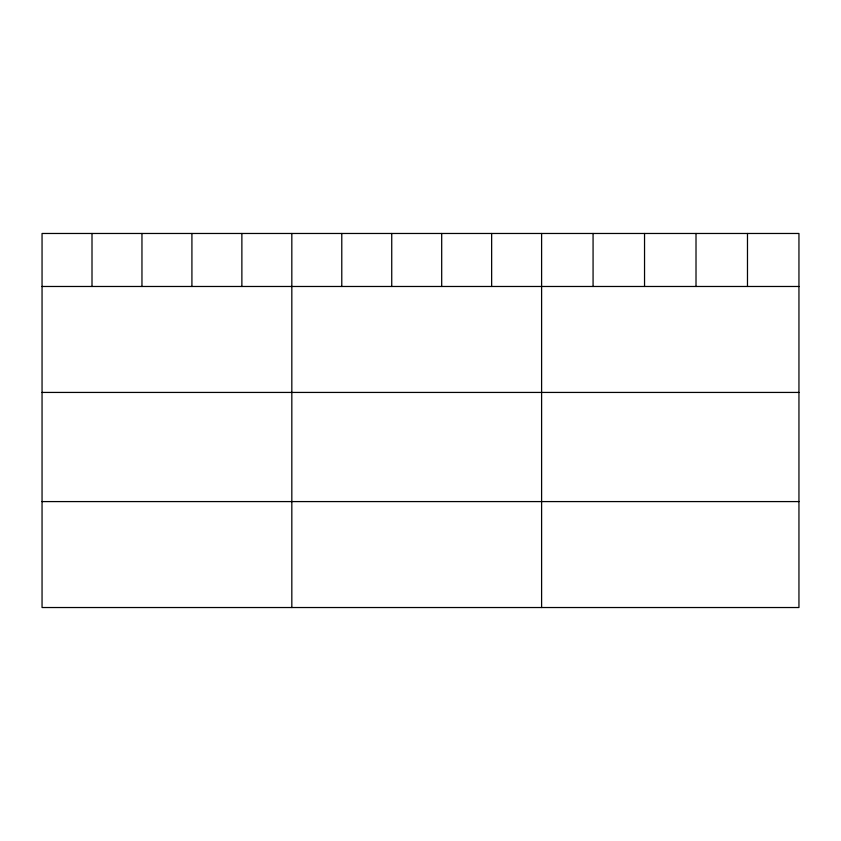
<?xml version="1.0" encoding="UTF-8"?>
<svg xmlns="http://www.w3.org/2000/svg" width="841" height="841" viewBox="0 0 841 841"><rect width="100%" height="100%" fill="white"/><g stroke="black" fill="none" stroke-linecap="round" stroke-linejoin="round"><path stroke-width="1.26" d="M798.95 286.476L798.95 607.528L42.05 607.528L42.05 233.472L798.95 233.472L798.95 286.476L42.05 286.476M42.05 392.432L798.95 392.432M42.05 501.583L798.95 501.583M747.481 233.472L747.481 286.476M696.012 233.472L696.012 286.476M644.542 233.472L644.542 286.476M593.073 233.472L593.073 286.476M541.604 233.472L541.604 607.528M491.649 233.472L491.649 286.476M441.693 233.472L441.693 286.476M391.738 233.472L391.738 286.476M341.782 233.472L341.782 286.476M291.827 233.472L291.827 607.528M241.872 233.472L241.872 286.476M191.916 233.472L191.916 286.476M141.961 233.472L141.961 286.476M92.005 233.472L92.005 286.476"/></g></svg>
